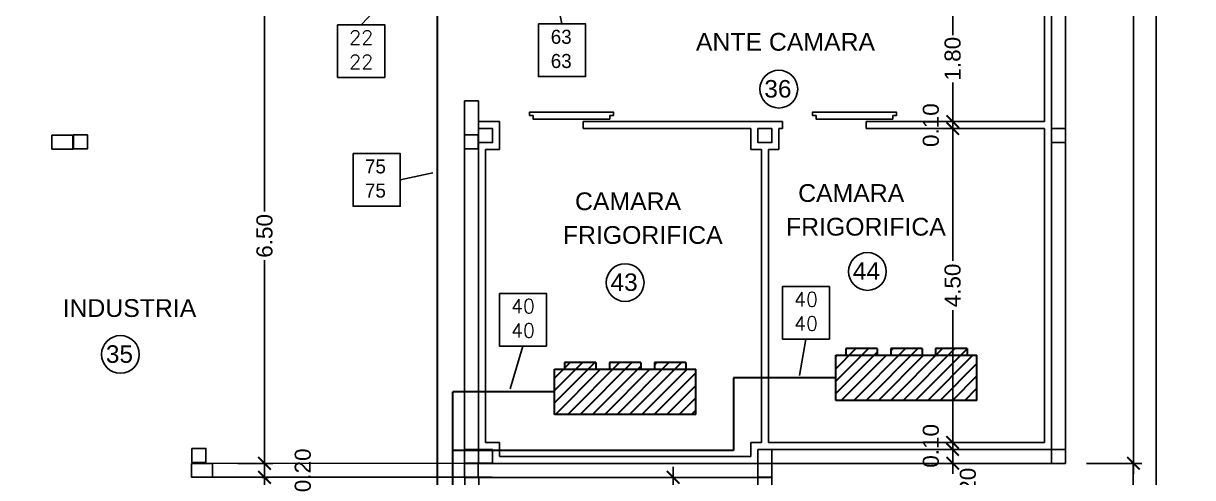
# Model space of a CAD drawing. Extents: x -106 to 115, y -156 to 65.
# Drawn here: x -2.61 to 14.12, y -26.3 to -19.81 of the extents above; entities that cross this region are included whole.
import ezdxf
from ezdxf.enums import TextEntityAlignment as Align

# ---------------------------------------------------------------- set-up
doc = ezdxf.new("R2010")
doc.units = 0
doc.header["$LTSCALE"] = 100
doc.header["$MEASUREMENT"] = 0
doc.layers.get('0').update_dxf_attribs({"color": 9, "linetype": 'CONTINUOUS'})
doc.layers.get('DEFPOINTS').update_dxf_attribs({"color": 9, "linetype": 'CONTINUOUS'})
for name, color, linetype in [('COTAS', 9, 'CONTINUOUS'), ('IFA-MEDIA 02', 32, 'CONTINUOUS'), ('MUROS', 9, 'CONTINUOUS'), ('texto', 9, 'CONTINUOUS'), ('UNTITLED-1', 9, 'CONTINUOUS')]:
    doc.layers.add(name, color=color, linetype=linetype)
doc.layers.add('IFA-MEDIA 01', color=20, linetype='CONTINUOUS', lineweight=30)
doc.styles.get("Standard").update_dxf_attribs({"font": 'arial.ttf'})
doc.dimstyles.get("Standard").update_dxf_attribs({"dimtxt": 0.23, "dimasz": 0.18, "dimexe": 0.12, "dimexo": 0.2, "dimgap": 0.05, "dimtad": 0, "dimzin": 0, "dimdsep": 46, "dimtxsty": 'Standard', "dimblk": 'ARCHTICK', "dimcen": 0.09, "dimdle": 0.15, "dimadec": 0, "dimazin": 0, "dimtfac": 1, "dimtofl": 0, "dimtmove": 2, "dimatfit": 3, "dimfxl": 1, "dimtolj": 1, "dimtzin": 0, "dimarcsym": 0})

# ---------------------------------------------------------------- blocks, each defined once
blk = doc.blocks.new('_ARCHTICK')
at = {"color": 0, "linetype": 'ByBlock', "const_width": 0.15}
blk.add_lwpolyline([(-0.5, -0.5), (0.5, 0.5)], dxfattribs=at)
blk = doc.blocks.new('*D1')
at = {"color": 0, "linetype": 'Continuous', "lineweight": -2, "transparency": 16777216}
for p, q in [((13.276, -9.862), (13.276, -26.249)), ((12.603, -10.012), (13.396, -10.012)), ((12.603, -26.099), (13.396, -26.099))]:
    blk.add_line(p, q, dxfattribs=at)
at = {"layer": 'DEFPOINTS', "color": 0, "linetype": 'Continuous', "transparency": 16777216}
for p in [(12.303, -10.012), (12.303, -26.099), (13.276, -26.099)]:
    blk.add_point(p, dxfattribs=at)
at = {"color": 0, "linetype": 'Continuous', "lineweight": -2, "transparency": 16777216, "xscale": 0.18, "yscale": 0.18, "zscale": 0.18}
for p, rotation in [((13.276, -10.012), 90), ((13.276, -26.099), 270)]:
    blk.add_blockref('_ARCHTICK', p, dxfattribs=dict(at, rotation=rotation))
at = {"color": 0, "linetype": 'Continuous', "transparency": 16777216, "insert": (13.109, -18.055), "char_height": 0.23, "attachment_point": 5, "rotation": 90}
blk.add_mtext('\\A1;16.10', dxfattribs=at)
blk = doc.blocks.new('*D147')
at = {"layer": 'COTAS', "color": 0, "linetype": 'Continuous', "lineweight": -2, "transparency": 16777216}
for p, q in [((0.843, -26.149), (0.843, -32.585)), ((0.46, -26.299), (0.963, -26.299)), ((0.843, -39.874), (0.843, -33.438)), ((0.46, -39.724), (0.963, -39.724))]:
    blk.add_line(p, q, dxfattribs=at)
at = {"layer": 'DEFPOINTS', "color": 0, "linetype": 'Continuous', "transparency": 16777216}
for p in [(0.26, -26.299), (0.843, -26.299), (0.26, -39.724)]:
    blk.add_point(p, dxfattribs=at)
at = {"layer": 'COTAS', "color": 0, "linetype": 'Continuous', "lineweight": -2, "transparency": 16777216, "xscale": 0.18, "yscale": 0.18, "zscale": 0.18}
for p, rotation in [((0.843, -26.299), 90), ((0.843, -39.724), 270)]:
    blk.add_blockref('_ARCHTICK', p, dxfattribs=dict(at, rotation=rotation))
at = {"layer": 'COTAS', "color": 0, "linetype": 'Continuous', "transparency": 16777216, "insert": (0.843, -33.011), "char_height": 0.23, "attachment_point": 5, "rotation": 90}
blk.add_mtext('\\A1;13.40', dxfattribs=at)
blk = doc.blocks.new('*D148')
at = {"layer": 'COTAS', "color": 0, "linetype": 'Continuous', "lineweight": -2, "transparency": 16777216}
for p, q in [((0.46, -26.099), (0.963, -26.099)), ((0.843, -26.449), (0.843, -25.949)), ((0.46, -26.299), (0.963, -26.299))]:
    blk.add_line(p, q, dxfattribs=at)
at = {"layer": 'DEFPOINTS', "color": 0, "linetype": 'Continuous', "transparency": 16777216}
for p in [(0.26, -26.099), (0.843, -26.099), (0.26, -26.299)]:
    blk.add_point(p, dxfattribs=at)
at = {"layer": 'COTAS', "color": 0, "linetype": 'Continuous', "lineweight": -2, "transparency": 16777216, "xscale": 0.18, "yscale": 0.18, "zscale": 0.18}
for p, rotation in [((0.843, -26.099), 90), ((0.843, -26.299), 270)]:
    blk.add_blockref('_ARCHTICK', p, dxfattribs=dict(at, rotation=rotation))
at = {"layer": 'COTAS', "color": 0, "linetype": 'Continuous', "transparency": 16777216, "insert": (1.391, -26.199), "char_height": 0.23, "attachment_point": 5, "rotation": 90}
blk.add_mtext('\\A1;0.20', dxfattribs=at)
blk = doc.blocks.new('*D149')
at = {"layer": 'COTAS', "color": 0, "linetype": 'Continuous', "lineweight": -2, "transparency": 16777216}
for p, q in [((0.843, -19.444), (0.843, -22.497)), ((0.46, -19.594), (0.963, -19.594)), ((0.843, -26.249), (0.843, -23.195)), ((0.46, -26.099), (0.963, -26.099))]:
    blk.add_line(p, q, dxfattribs=at)
at = {"layer": 'DEFPOINTS', "color": 0, "linetype": 'Continuous', "transparency": 16777216}
for p in [(0.26, -19.594), (0.843, -19.594), (0.26, -26.099)]:
    blk.add_point(p, dxfattribs=at)
at = {"layer": 'COTAS', "color": 0, "linetype": 'Continuous', "lineweight": -2, "transparency": 16777216, "xscale": 0.18, "yscale": 0.18, "zscale": 0.18}
for p, rotation in [((0.843, -19.594), 90), ((0.843, -26.099), 270)]:
    blk.add_blockref('_ARCHTICK', p, dxfattribs=dict(at, rotation=rotation))
at = {"layer": 'COTAS', "color": 0, "linetype": 'Continuous', "transparency": 16777216, "insert": (0.843, -22.846), "char_height": 0.23, "attachment_point": 5, "rotation": 90}
blk.add_mtext('\\A1;6.50', dxfattribs=at)
blk = doc.blocks.new('*D243')
at = {"layer": 'COTAS', "color": 0, "linetype": 'Continuous', "lineweight": -2, "transparency": 16777216}
for p, q in [((6.689, -26.15), (6.689, -30.611)), ((6.288, -26.3), (6.809, -26.3)), ((6.689, -35.769), (6.689, -31.307)), ((6.288, -35.619), (6.809, -35.619))]:
    blk.add_line(p, q, dxfattribs=at)
at = {"layer": 'DEFPOINTS', "color": 0, "linetype": 'Continuous', "transparency": 16777216}
for p in [(6.088, -26.3), (6.689, -26.3), (6.088, -35.619)]:
    blk.add_point(p, dxfattribs=at)
at = {"layer": 'COTAS', "color": 0, "linetype": 'Continuous', "lineweight": -2, "transparency": 16777216, "xscale": 0.18, "yscale": 0.18, "zscale": 0.18}
for p, rotation in [((6.689, -26.3), 90), ((6.689, -35.619), 270)]:
    blk.add_blockref('_ARCHTICK', p, dxfattribs=dict(at, rotation=rotation))
at = {"layer": 'COTAS', "color": 0, "linetype": 'Continuous', "transparency": 16777216, "insert": (6.689, -30.959), "char_height": 0.23, "attachment_point": 5, "rotation": 90}
blk.add_mtext('\\A1;9.30', dxfattribs=at)
blk = doc.blocks.new('*D244')
at = {"layer": 'DEFPOINTS', "color": 0, "linetype": 'Continuous', "transparency": 16777216}
for p in [(11.171, -19.412), (10.69, -21.212), (11.171, -21.212)]:
    blk.add_point(p, dxfattribs=at)
at = {"layer": 'texto', "color": 0, "linetype": 'Continuous', "lineweight": -2, "transparency": 16777216}
for p, q in [((10.69, -19.262), (10.69, -19.975)), ((10.971, -19.412), (10.57, -19.412)), ((10.69, -21.362), (10.69, -20.65)), ((10.971, -21.212), (10.57, -21.212))]:
    blk.add_line(p, q, dxfattribs=at)
at = {"layer": 'texto', "color": 0, "linetype": 'Continuous', "lineweight": -2, "transparency": 16777216, "xscale": 0.18, "yscale": 0.18, "zscale": 0.18}
for p, rotation in [((10.69, -19.412), 90), ((10.69, -21.212), 270)]:
    blk.add_blockref('_ARCHTICK', p, dxfattribs=dict(at, rotation=rotation))
at = {"layer": 'texto', "color": 0, "linetype": 'Continuous', "transparency": 16777216, "insert": (10.69, -20.312), "char_height": 0.23, "attachment_point": 5, "rotation": 90}
blk.add_mtext('\\A1;1.80', dxfattribs=at)
blk = doc.blocks.new('*D245')
at = {"layer": 'DEFPOINTS', "color": 0, "linetype": 'Continuous', "transparency": 16777216}
for p in [(11.171, -21.212), (10.69, -21.312), (11.171, -21.312)]:
    blk.add_point(p, dxfattribs=at)
at = {"layer": 'texto', "color": 0, "linetype": 'Continuous', "lineweight": -2, "transparency": 16777216}
for p, q in [((10.69, -21.062), (10.69, -21.462)), ((10.971, -21.212), (10.57, -21.212)), ((10.971, -21.312), (10.57, -21.312))]:
    blk.add_line(p, q, dxfattribs=at)
at = {"layer": 'texto', "color": 0, "linetype": 'Continuous', "lineweight": -2, "transparency": 16777216, "xscale": 0.18, "yscale": 0.18, "zscale": 0.18}
for p, rotation in [((10.69, -21.212), 90), ((10.69, -21.312), 270)]:
    blk.add_blockref('_ARCHTICK', p, dxfattribs=dict(at, rotation=rotation))
at = {"layer": 'texto', "color": 0, "linetype": 'Continuous', "transparency": 16777216, "insert": (10.378, -21.262), "char_height": 0.23, "attachment_point": 5, "rotation": 90}
blk.add_mtext('\\A1;0.10', dxfattribs=at)
blk = doc.blocks.new('*D246')
at = {"layer": 'DEFPOINTS', "color": 0, "linetype": 'Continuous', "transparency": 16777216}
for p in [(11.171, -21.312), (10.69, -25.799), (11.171, -25.799)]:
    blk.add_point(p, dxfattribs=at)
at = {"layer": 'texto', "color": 0, "linetype": 'Continuous', "lineweight": -2, "transparency": 16777216}
for p, q in [((10.69, -21.162), (10.69, -23.203)), ((10.971, -21.312), (10.57, -21.312)), ((10.69, -25.949), (10.69, -23.908)), ((10.971, -25.799), (10.57, -25.799))]:
    blk.add_line(p, q, dxfattribs=at)
at = {"layer": 'texto', "color": 0, "linetype": 'Continuous', "lineweight": -2, "transparency": 16777216, "xscale": 0.18, "yscale": 0.18, "zscale": 0.18}
for p, rotation in [((10.69, -21.312), 90), ((10.69, -25.799), 270)]:
    blk.add_blockref('_ARCHTICK', p, dxfattribs=dict(at, rotation=rotation))
at = {"layer": 'texto', "color": 0, "linetype": 'Continuous', "transparency": 16777216, "insert": (10.69, -23.555), "char_height": 0.23, "attachment_point": 5, "rotation": 90}
blk.add_mtext('\\A1;4.50', dxfattribs=at)
blk = doc.blocks.new('*D247')
at = {"layer": 'DEFPOINTS', "color": 0, "linetype": 'Continuous', "transparency": 16777216}
for p in [(10.69, -25.899), (11.171, -25.799), (11.171, -25.899)]:
    blk.add_point(p, dxfattribs=at)
at = {"layer": 'texto', "color": 0, "linetype": 'Continuous', "lineweight": -2, "transparency": 16777216}
for p, q in [((10.69, -25.649), (10.69, -26.049)), ((10.971, -25.799), (10.57, -25.799)), ((10.971, -25.899), (10.57, -25.899))]:
    blk.add_line(p, q, dxfattribs=at)
at = {"layer": 'texto', "color": 0, "linetype": 'Continuous', "lineweight": -2, "transparency": 16777216, "xscale": 0.18, "yscale": 0.18, "zscale": 0.18}
for p, rotation in [((10.69, -25.799), 90), ((10.69, -25.899), 270)]:
    blk.add_blockref('_ARCHTICK', p, dxfattribs=dict(at, rotation=rotation))
at = {"layer": 'texto', "color": 0, "linetype": 'Continuous', "transparency": 16777216, "insert": (10.378, -25.849), "char_height": 0.23, "attachment_point": 5, "rotation": 90}
blk.add_mtext('\\A1;0.10', dxfattribs=at)
blk = doc.blocks.new('hx4527')
at = {"layer": 'IFA-MEDIA 01', "linetype": 'Continuous'}
h = blk.add_hatch(dxfattribs=at)
h.set_pattern_fill('ANSI31', color=256)
h.paths.add_polyline_path([(-5.788, -75.927), (-7.808, -75.927), (-7.808, -76.572), (-5.788, -76.572)])
h.paths.add_polyline_path([(-7.216, -76.572), (-7.666, -76.572), (-7.666, -76.667), (-7.216, -76.667)])
h.paths.add_polyline_path([(-6.573, -76.572), (-7.023, -76.572), (-7.023, -76.667), (-6.573, -76.667)])
h.paths.add_polyline_path([(-5.931, -76.572), (-6.381, -76.572), (-6.381, -76.667), (-5.931, -76.667)])
for p, q in [((-7.808, -75.927), (-5.788, -75.927)), ((-7.808, -75.927), (-7.808, -76.572)), ((-7.808, -75.927), (-5.788, -75.927)), ((-5.788, -75.927), (-5.788, -76.572)), ((-5.788, -76.572), (-7.808, -76.572)), ((-7.666, -76.667), (-7.666, -76.572)), ((-7.216, -76.667), (-7.216, -76.572)), ((-7.023, -76.667), (-7.023, -76.572)), ((-6.573, -76.667), (-6.573, -76.572)), ((-6.381, -76.667), (-6.381, -76.572)), ((-5.931, -76.667), (-5.931, -76.572)), ((-7.666, -76.667), (-7.216, -76.667)), ((-7.023, -76.667), (-6.573, -76.667)), ((-6.381, -76.667), (-5.931, -76.667))]:
    blk.add_line(p, q, dxfattribs=at)

msp = doc.modelspace()

# ---------------------------------------------------------------- linework, layer by layer
at = {"linetype": 'Continuous'}
for p, q in [((13.603, -27.399), (13.603, -9.114)), ((12.003, -19.412), (12.003, -21.212)), ((3.703, -20.915), (3.703, -26.098)), ((3.903, -21.212), (4.203, -21.212)), ((4.203, -21.212), (4.205, -21.612)), ((5.403, -21.212), (8.203, -21.212)), ((5.403, -21.212), (8.253, -21.212)), ((5.403, -21.212), (5.403, -21.312)), ((8.253, -21.312), (8.253, -21.212)), ((9.453, -21.312), (9.453, -21.212)), ((9.453, -21.212), (12.003, -21.212)), ((3.703, -21.403), (3.703, -21.603)), ((5.403, -21.312), (7.803, -21.312)), ((8.203, -21.312), (8.203, -21.612)), ((8.203, -21.312), (8.253, -21.312)), ((9.453, -21.312), (12.003, -21.312)), ((12.003, -21.312), (12.003, -25.799)), ((4.003, -25.799), (4.003, -21.612)), ((4.205, -21.612), (4.003, -21.612)), ((7.953, -21.612), (7.953, -25.799)), ((8.053, -21.612), (8.053, -25.799)), ((13.274, -26.089), (13.274, -26.549))]:
    msp.add_line(p, q, dxfattribs=at)
at = {"linetype": 'Continuous', "flags": 128}
for points in [[(5.785, -21.176), (4.685, -21.176), (4.685, -21.126), (4.635, -21.126), (4.635, -21.076), (5.835, -21.076), (5.835, -21.126), (5.785, -21.126)], [(9.835, -21.176), (8.735, -21.176), (8.735, -21.126), (8.685, -21.126), (8.685, -21.076), (9.885, -21.076), (9.885, -21.126), (9.835, -21.126)]]:
    msp.add_lwpolyline(points, close=True, dxfattribs=at)
at = {"layer": 'IFA-MEDIA 01', "linetype": 'Continuous'}
for p, q in [((3.316, -64.465), (3.316, -11.235)), ((9.018, -24.876), (7.555, -24.876)), ((7.555, -24.876), (7.555, -25.916)), ((3.536, -64.685), (3.536, -25.077)), ((4.993, -25.077), (3.536, -25.077)), ((7.555, -25.916), (3.536, -25.916))]:
    msp.add_line(p, q, dxfattribs=at)
at = {"layer": 'IFA-MEDIA 02', "linetype": 'Continuous'}
for p, q in [((2.226, -19.827), (2.919, -19.098)), ((5.099, -19.815), (4.957, -19.094)), ((2.784, -22.045), (3.25, -21.945)), ((4.54, -24.421), (4.357, -25.034)), ((8.59, -24.323), (8.496, -24.845))]:
    msp.add_line(p, q, dxfattribs=at)
at = {"layer": 'IFA-MEDIA 02'}
for points in [[(1.888, -19.827), (2.563, -19.827), (2.563, -20.579), (1.888, -20.579)], [(4.762, -19.815), (5.436, -19.815), (5.436, -20.568), (4.762, -20.568)], [(2.11, -21.669), (2.784, -21.669), (2.784, -22.421), (2.11, -22.421)], [(8.253, -23.571), (8.927, -23.571), (8.927, -24.323), (8.253, -24.323)], [(4.203, -23.668), (4.877, -23.668), (4.877, -24.421), (4.203, -24.421)]]:
    msp.add_lwpolyline(points, close=True, dxfattribs=at)
at = {"layer": 'MUROS', "linetype": 'Continuous'}
for p, q in [((12.103, -15.862), (12.103, -21.312)), ((12.303, -15.862), (12.303, -21.312)), ((3.703, -20.915), (3.903, -20.915)), ((3.903, -20.915), (3.903, -25.899)), ((12.103, -21.512), (12.103, -25.899)), ((12.303, -21.512), (12.303, -25.899)), ((4.204, -25.799), (4.003, -25.799)), ((4.204, -26), (4.204, -25.799)), ((7.802, -26), (7.802, -25.799)), ((7.953, -25.799), (7.802, -25.799)), ((12.003, -25.799), (8.053, -25.799)), ((12.125, -25.899), (8.102, -25.899)), ((3.706, -26.098), (0.099, -26.099)), ((12.125, -26.099), (8.102, -26.099)), ((0.099, -26.299), (3.706, -26.298))]:
    msp.add_line(p, q, dxfattribs=at)
for points in [[(3.907, -21.312), (4.107, -21.312), (4.107, -21.512), (3.907, -21.512)], [(7.903, -21.312), (8.103, -21.312), (8.103, -21.512), (7.903, -21.512)], [(12.103, -21.312), (12.303, -21.312), (12.303, -21.512), (12.103, -21.512)], [(4.104, -25.899), (3.904, -25.899), (3.904, -26.099), (4.104, -26.099)], [(7.902, -25.899), (8.102, -25.899), (8.102, -26.099), (7.902, -26.099)], [(12.103, -25.899), (12.303, -25.899), (12.303, -26.099), (12.103, -26.099)]]:
    msp.add_lwpolyline(points, close=True, dxfattribs=at)
at = {"layer": 'texto', "linetype": 'Continuous'}
for p, q in [((7.803, -21.612), (7.803, -21.312)), ((7.953, -21.612), (7.803, -21.612)), ((8.203, -21.612), (8.053, -21.612)), ((10.69, -25.749), (10.69, -26.249)), ((11.903, -25.899), (10.57, -25.899)), ((10.971, -26.099), (10.57, -26.099))]:
    msp.add_line(p, q, dxfattribs=at)
for centre, radius in [((4.578, -45.728), 110.721), ((8.202, -20.747), 0.27), ((9.47, -23.355), 0.27), ((6.003, -23.514), 0.27), ((-1.219, -24.541), 0.27)]:
    msp.add_circle(centre, radius, dxfattribs=at)
at = {"layer": 'UNTITLED-1', "linetype": 'Continuous'}
for p, q in [((3.704, -25.899), (3.904, -25.899)), ((3.704, -26.099), (3.704, -25.899)), ((3.904, -25.899), (3.904, -26.099)), ((3.904, -26.099), (3.704, -26.099)), ((3.706, -26.098), (3.906, -26.098)), ((3.706, -26.298), (3.706, -26.098)), ((3.901, -26.098), (4.101, -26.098)), ((3.901, -26.298), (3.901, -26.098)), ((3.901, -26.1), (8.083, -26.1)), ((3.903, -26.1), (4.753, -26.1)), ((4.204, -26), (7.802, -26)), ((7.902, -26.099), (8.102, -26.099)), ((7.902, -26.299), (7.902, -26.099)), ((8.102, -26.099), (8.102, -26.299)), ((0.803, -26.3), (0.903, -26.3)), ((3.906, -26.298), (3.706, -26.298)), ((3.708, -26.3), (3.908, -26.3)), ((3.708, -34.337), (3.708, -26.3)), ((8.083, -26.3), (3.893, -26.3)), ((4.101, -26.298), (3.901, -26.298)), ((3.908, -26.3), (3.908, -34.337)), ((7.902, -26.299), (8.102, -26.299)), ((7.902, -39.999), (7.902, -26.299)), ((8.102, -26.299), (7.902, -26.299)), ((8.102, -26.299), (8.102, -39.999))]:
    msp.add_line(p, q, dxfattribs=at)
for points in [[(-2.2, -21.404), (-1.9, -21.404), (-1.9, -21.604), (-2.2, -21.604)], [(-1.891, -21.403), (-1.691, -21.403), (-1.691, -21.603), (-1.891, -21.603)], [(-0.196, -25.886), (0.004, -25.886), (0.004, -26.086), (-0.196, -26.086)], [(-0.201, -26.099), (0.099, -26.099), (0.099, -26.299), (-0.201, -26.299)]]:
    msp.add_lwpolyline(points, close=True, dxfattribs=at)
msp.add_lwpolyline([(3.703, -21.403), (3.901, -21.403), (3.901, -21.603), (3.703, -21.603)], dxfattribs=at)

# ---------------------------------------------------------------- block references
at = {"layer": 'IFA-MEDIA 01', "linetype": 'Continuous', "rotation": 180}
for p in [(3.23, -101.125), (-0.795, -101.326)]:
    msp.add_blockref('hx4527', p, dxfattribs=at)
at = {"layer": 'texto', "linetype": 'Continuous', "xscale": 0.18, "yscale": 0.18, "zscale": 0.18}
for p, rotation in [((10.69, -25.899), 90), ((10.69, -26.099), 270)]:
    msp.add_blockref('_ARCHTICK', p, dxfattribs=dict(at, rotation=rotation))

# ---------------------------------------------------------------- texts
at = {"layer": 'IFA-MEDIA 02', "char_height": 0.20101, "width": 1.0497, "attachment_point": 1}
for s, insert in [('{\\Ftxt.shx|c0;22}', (2.054, -19.909)), ('{\\Ftxt|c0;63}', (4.939, -19.898)), ('{\\Ftxt|c0;63}', (4.939, -20.244)), ('{\\Ftxt.shx|c0;22}', (2.054, -20.255)), ('{\\Ftxt|c0;75}', (2.28, -21.751)), ('{\\Ftxt|c0;75}', (2.28, -22.097)), ('{\\Ftxt.shx|c0;40}', (4.368, -23.751)), ('{\\Ftxt.shx|c0;40}', (8.418, -23.653)), ('{\\Ftxt.shx|c0;40}', (8.418, -23.999)), ('{\\Ftxt.shx|c0;40}', (4.368, -24.097))]:
    msp.add_mtext(s, dxfattribs=dict(at, insert=insert))
at = {"layer": 'texto', "linetype": 'Continuous'}
for s, p in [('36', (8.189, -20.867)), ('44', (9.456, -23.474)), ('43', (5.989, -23.633)), ('35', (-1.233, -24.661))]:
    msp.add_text(s, height=0.25, dxfattribs=at).set_placement(p, align=Align.CENTER)
at = {"layer": 'texto', "linetype": 'Continuous', "insert": (10.908, -26.475), "char_height": 0.23, "attachment_point": 5, "rotation": 90}
msp.add_mtext('\\A1;0.20', dxfattribs=at)
at = {"layer": 'UNTITLED-1'}
for s, p in [('ANTE CAMARA', (7.016, -20.197)), ('CAMARA', (5.286, -22.478)), ('CAMARA', (8.479, -22.36)), ('FRIGORIFICA', (8.305, -22.842)), ('FRIGORIFICA', (5.112, -22.96)), ('INDUSTRIA', (-2.046, -24.005))]:
    msp.add_text(s, height=0.254, dxfattribs=at).set_placement(p)

# ---------------------------------------------------------------- dimensions: what is measured, and where the dimension line sits
at = {"linetype": 'Continuous'}
dim = msp.add_linear_dim(base=(13.276, -26.099), p1=(12.303, -10.012), p2=(12.303, -26.099), angle=90, text='16.10', dimstyle='Standard', override={"dimexo": 0.3, "dimtad": 1, "dimtih": 0, "dimtoh": 0, "dimdec": 2, "dimblk1": 'ARCHTICK', "dimblk2": 'ARCHTICK', "dimsah": 1}, dxfattribs=at)
dim.commit()
dim.dimension.update_dxf_attribs({"geometry": '*D1', "text_midpoint": (13.109, -18.055)})
at = {"layer": 'COTAS', "linetype": 'Continuous'}
for base, p1, p2, text, picture, middle in [((0.843, -19.594), (0.26, -26.099), (0.26, -19.594), '6.50', '*D149', (0.843, -22.846)), ((0.843, -26.299), (0.26, -39.724), (0.26, -26.299), '13.40', '*D147', (0.843, -33.011)), ((6.689, -26.3), (6.088, -35.619), (6.088, -26.3), '9.30', '*D243', (6.689, -30.959))]:
    dim = msp.add_linear_dim(base=base, p1=p1, p2=p2, angle=90, text=text, dimstyle='Standard', dxfattribs=at)
    dim.commit()
    dim.dimension.update_dxf_attribs({"geometry": picture, "text_midpoint": middle})
dim = msp.add_linear_dim(base=(0.843, -26.099), p1=(0.26, -26.299), p2=(0.26, -26.099), angle=90, dimstyle='Standard', dxfattribs=at)
dim.commit()
dim.dimension.update_dxf_attribs({"geometry": '*D148', "text_midpoint": (1.391, -26.199)})
at = {"layer": 'texto', "linetype": 'Continuous'}
for base, p1, p2, picture, middle in [((10.69, -21.212), (11.171, -19.412), (11.171, -21.212), '*D244', (10.69, -20.312)), ((10.69, -21.312), (11.171, -21.212), (11.171, -21.312), '*D245', (10.378, -21.262)), ((10.69, -25.899), (11.171, -25.799), (11.171, -25.899), '*D247', (10.378, -25.849))]:
    dim = msp.add_linear_dim(base=base, p1=p1, p2=p2, angle=90, dimstyle='Standard', dxfattribs=at)
    dim.commit()
    dim.dimension.update_dxf_attribs({"geometry": picture, "text_midpoint": middle})
dim = msp.add_linear_dim(base=(10.69, -25.799), p1=(11.171, -21.312), p2=(11.171, -25.799), angle=90, text='4.50', dimstyle='Standard', dxfattribs=at)
dim.commit()
dim.dimension.update_dxf_attribs({"geometry": '*D246', "text_midpoint": (10.69, -23.555)})

doc.saveas('drawing.dxf')
